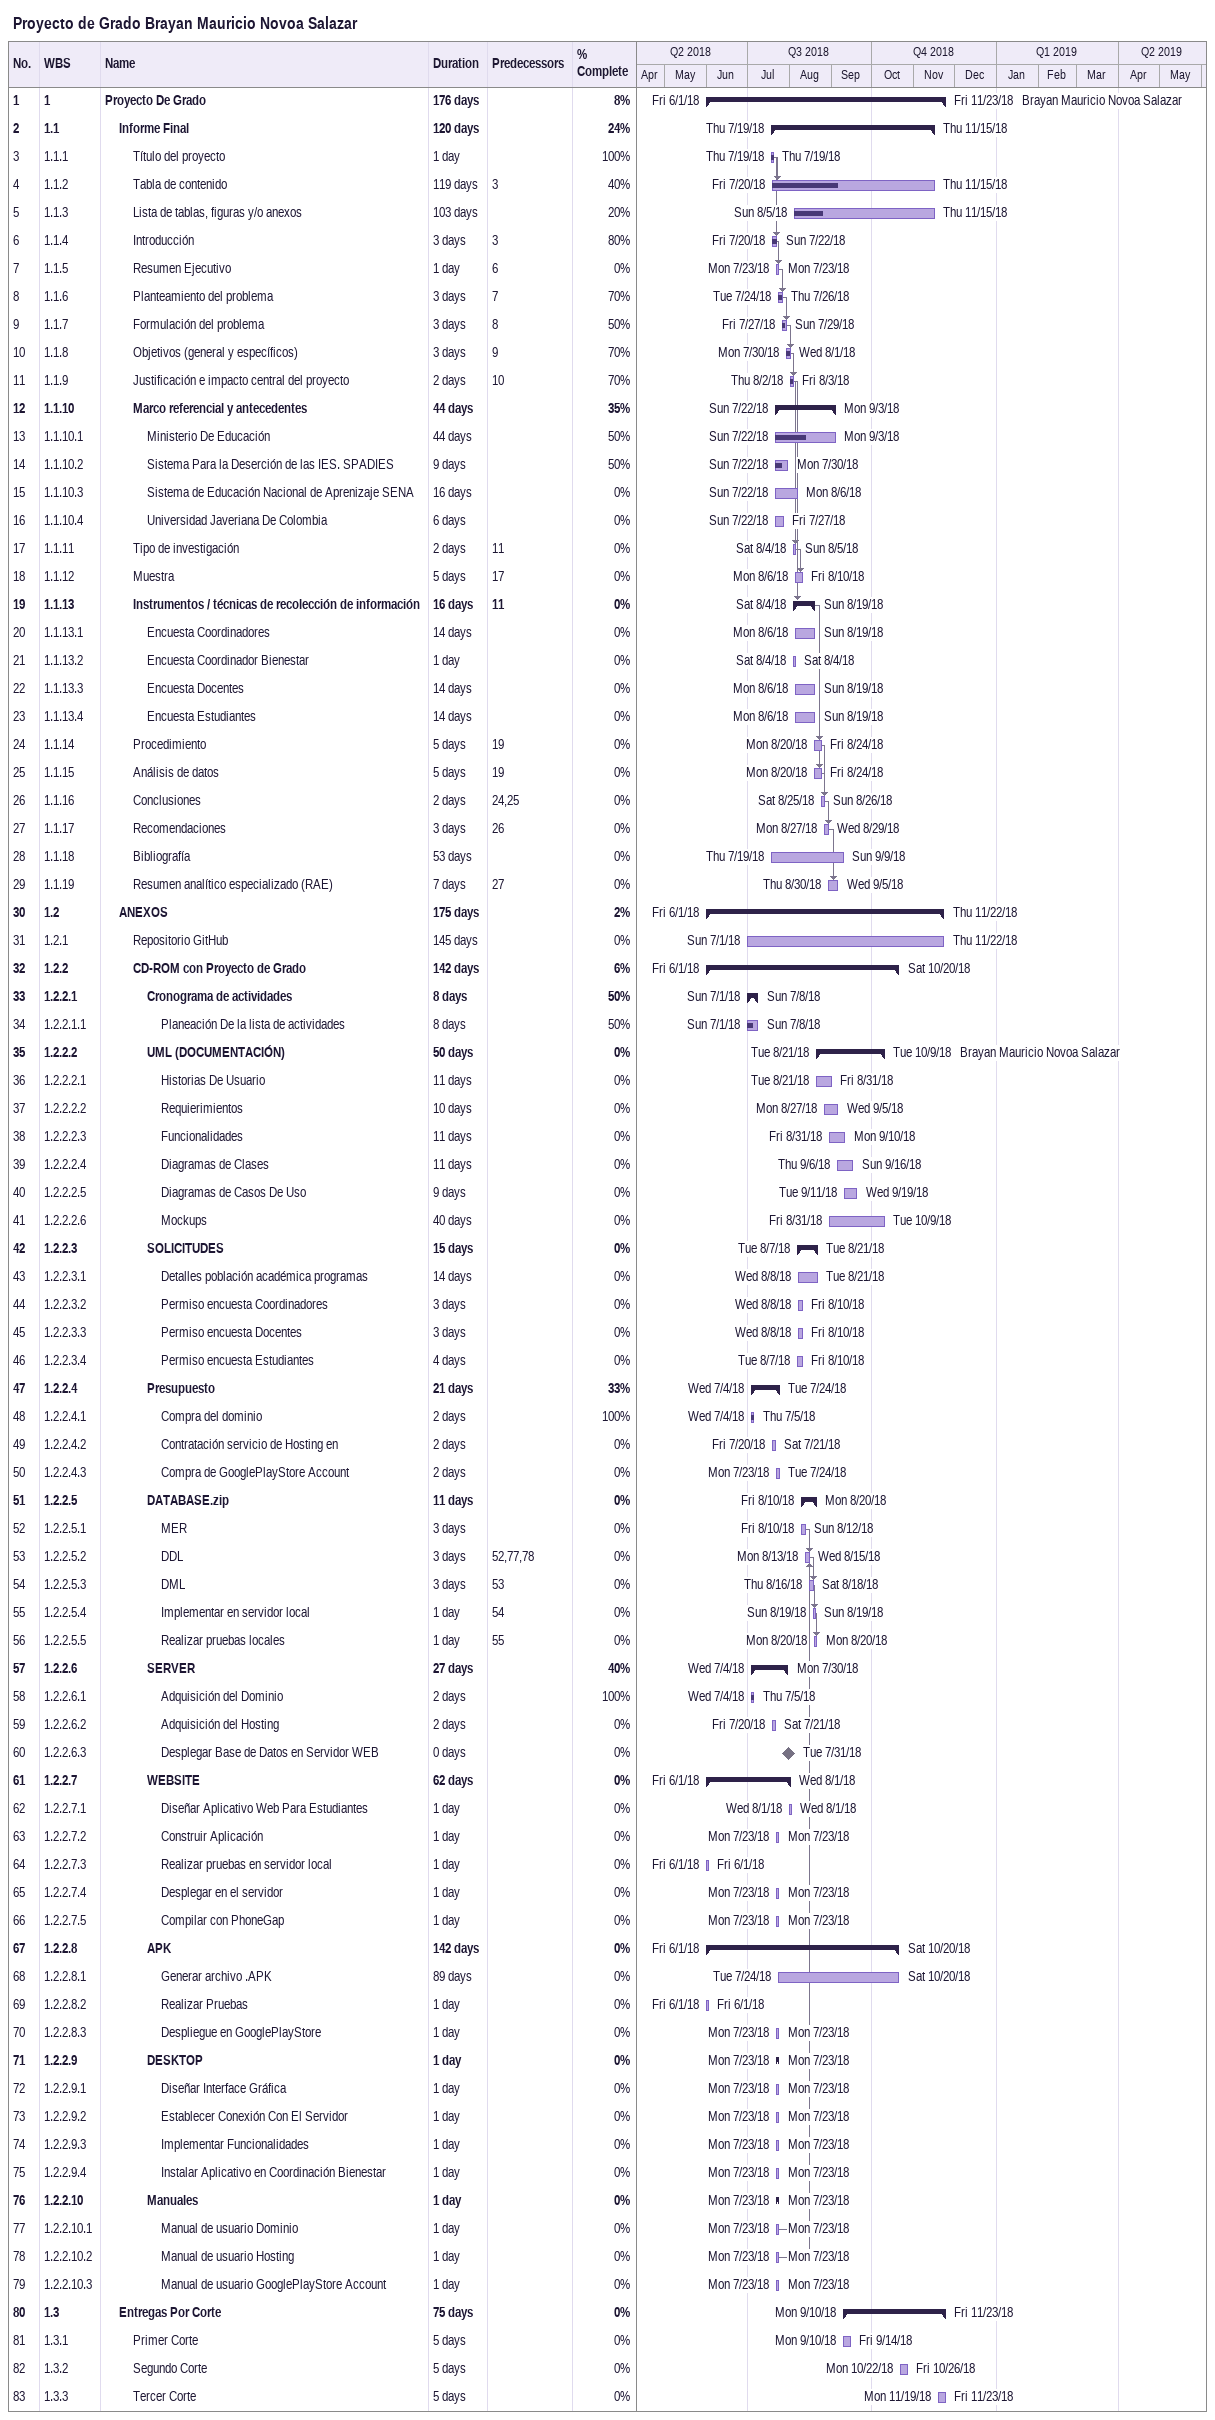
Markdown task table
Proyecto de Grado Brayan Mauricio Novoa Salazar

| ID | WBS | Task | Duration | Start | Finish | Predecessors | Resources | % complete |
|---|---|---|---|---|---|---|---|---|
| 1 | 1 | **Proyecto De Grado** | 176d | 2018-06-01 | 2018-11-23 |  | Brayan Mauricio Novoa Salazar | 8 |
| 2 | 1.1 | **Informe Final** | 120d | 2018-07-19 | 2018-11-15 |  |  | 24 |
| 3 | 1.1.1 | Título del proyecto | 1d | 2018-07-19 | 2018-07-19 |  |  | 100 |
| 4 | 1.1.2 | Tabla de contenido | 119d | 2018-07-20 | 2018-11-15 | 3 |  | 40 |
| 5 | 1.1.3 | Lista de tablas, figuras y/o anexos | 103d | 2018-08-05 | 2018-11-15 |  |  | 20 |
| 6 | 1.1.4 | Introducción | 3d | 2018-07-20 | 2018-07-22 | 3 |  | 80 |
| 7 | 1.1.5 | Resumen Ejecutivo | 1d | 2018-07-23 | 2018-07-23 | 6 |  | 0 |
| 8 | 1.1.6 | Planteamiento del problema | 3d | 2018-07-24 | 2018-07-26 | 7 |  | 70 |
| 9 | 1.1.7 | Formulación del problema | 3d | 2018-07-27 | 2018-07-29 | 8 |  | 50 |
| 10 | 1.1.8 | Objetivos (general y específicos) | 3d | 2018-07-30 | 2018-08-01 | 9 |  | 70 |
| 11 | 1.1.9 | Justificación e impacto central del proyecto | 2d | 2018-08-02 | 2018-08-03 | 10 |  | 70 |
| 12 | 1.1.10 | **Marco referencial y antecedentes** | 44d | 2018-07-22 | 2018-09-03 |  |  | 35 |
| 13 | 1.1.10.1 | Ministerio De Educación | 44d | 2018-07-22 | 2018-09-03 |  |  | 50 |
| 14 | 1.1.10.2 | Sistema Para la Deserción de las IES. SPADIES | 9d | 2018-07-22 | 2018-07-30 |  |  | 50 |
| 15 | 1.1.10.3 | Sistema de Educación Nacional de Aprenizaje SENA | 16d | 2018-07-22 | 2018-08-06 |  |  | 0 |
| 16 | 1.1.10.4 | Universidad Javeriana De Colombia | 6d | 2018-07-22 | 2018-07-27 |  |  | 0 |
| 17 | 1.1.11 | Tipo de investigación | 2d | 2018-08-04 | 2018-08-05 | 11 |  | 0 |
| 18 | 1.1.12 | Muestra | 5d | 2018-08-06 | 2018-08-10 | 17 |  | 0 |
| 19 | 1.1.13 | **Instrumentos / técnicas de recolección de información** | 16d | 2018-08-04 | 2018-08-19 | 11 |  | 0 |
| 20 | 1.1.13.1 | Encuesta Coordinadores | 14d | 2018-08-06 | 2018-08-19 |  |  | 0 |
| 21 | 1.1.13.2 | Encuesta Coordinador Bienestar | 1d | 2018-08-04 | 2018-08-04 |  |  | 0 |
| 22 | 1.1.13.3 | Encuesta Docentes | 14d | 2018-08-06 | 2018-08-19 |  |  | 0 |
| 23 | 1.1.13.4 | Encuesta Estudiantes | 14d | 2018-08-06 | 2018-08-19 |  |  | 0 |
| 24 | 1.1.14 | Procedimiento | 5d | 2018-08-20 | 2018-08-24 | 19 |  | 0 |
| 25 | 1.1.15 | Análisis de datos | 5d | 2018-08-20 | 2018-08-24 | 19 |  | 0 |
| 26 | 1.1.16 | Conclusiones | 2d | 2018-08-25 | 2018-08-26 | 24, 25 |  | 0 |
| 27 | 1.1.17 | Recomendaciones | 3d | 2018-08-27 | 2018-08-29 | 26 |  | 0 |
| 28 | 1.1.18 | Bibliografía | 53d | 2018-07-19 | 2018-09-09 |  |  | 0 |
| 29 | 1.1.19 | Resumen analítico especializado (RAE) | 7d | 2018-08-30 | 2018-09-05 | 27 |  | 0 |
| 30 | 1.2 | **ANEXOS** | 175d | 2018-06-01 | 2018-11-22 |  |  | 2 |
| 31 | 1.2.1 | Repositorio GitHub | 145d | 2018-07-01 | 2018-11-22 |  |  | 0 |
| 32 | 1.2.2 | **CD-ROM con Proyecto de Grado** | 142d | 2018-06-01 | 2018-10-20 |  |  | 6 |
| 33 | 1.2.2.1 | **Cronograma de actividades** | 8d | 2018-07-01 | 2018-07-08 |  |  | 50 |
| 34 | 1.2.2.1.1 | Planeación De la lista de actividades | 8d | 2018-07-01 | 2018-07-08 |  |  | 50 |
| 35 | 1.2.2.2 | **UML (DOCUMENTACIÓN)** | 50d | 2018-08-21 | 2018-10-09 |  | Brayan Mauricio Novoa Salazar | 0 |
| 36 | 1.2.2.2.1 | Historias De Usuario | 11d | 2018-08-21 | 2018-08-31 |  |  | 0 |
| 37 | 1.2.2.2.2 | Requierimientos | 10d | 2018-08-27 | 2018-09-05 |  |  | 0 |
| 38 | 1.2.2.2.3 | Funcionalidades | 11d | 2018-08-31 | 2018-09-10 |  |  | 0 |
| 39 | 1.2.2.2.4 | Diagramas de Clases | 11d | 2018-09-06 | 2018-09-16 |  |  | 0 |
| 40 | 1.2.2.2.5 | Diagramas de Casos De Uso | 9d | 2018-09-11 | 2018-09-19 |  |  | 0 |
| 41 | 1.2.2.2.6 | Mockups | 40d | 2018-08-31 | 2018-10-09 |  |  | 0 |
| 42 | 1.2.2.3 | **SOLICITUDES** | 15d | 2018-08-07 | 2018-08-21 |  |  | 0 |
| 43 | 1.2.2.3.1 | Detalles población académica programas | 14d | 2018-08-08 | 2018-08-21 |  |  | 0 |
| 44 | 1.2.2.3.2 | Permiso encuesta Coordinadores | 3d | 2018-08-08 | 2018-08-10 |  |  | 0 |
| 45 | 1.2.2.3.3 | Permiso encuesta Docentes | 3d | 2018-08-08 | 2018-08-10 |  |  | 0 |
| 46 | 1.2.2.3.4 | Permiso encuesta Estudiantes | 4d | 2018-08-07 | 2018-08-10 |  |  | 0 |
| 47 | 1.2.2.4 | **Presupuesto** | 21d | 2018-07-04 | 2018-07-24 |  |  | 33 |
| 48 | 1.2.2.4.1 | Compra del dominio | 2d | 2018-07-04 | 2018-07-05 |  |  | 100 |
| 49 | 1.2.2.4.2 | Contratación servicio de Hosting en | 2d | 2018-07-20 | 2018-07-21 |  |  | 0 |
| 50 | 1.2.2.4.3 | Compra de GooglePlayStore Account | 2d | 2018-07-23 | 2018-07-24 |  |  | 0 |
| 51 | 1.2.2.5 | **DATABASE.zip** | 11d | 2018-08-10 | 2018-08-20 |  |  | 0 |
| 52 | 1.2.2.5.1 | MER | 3d | 2018-08-10 | 2018-08-12 |  |  | 0 |
| 53 | 1.2.2.5.2 | DDL | 3d | 2018-08-13 | 2018-08-15 | 52, 77, 78 |  | 0 |
| 54 | 1.2.2.5.3 | DML | 3d | 2018-08-16 | 2018-08-18 | 53 |  | 0 |
| 55 | 1.2.2.5.4 | Implementar en servidor local | 1d | 2018-08-19 | 2018-08-19 | 54 |  | 0 |
| 56 | 1.2.2.5.5 | Realizar pruebas locales | 1d | 2018-08-20 | 2018-08-20 | 55 |  | 0 |
| 57 | 1.2.2.6 | **SERVER** | 27d | 2018-07-04 | 2018-07-30 |  |  | 40 |
| 58 | 1.2.2.6.1 | Adquisición del Dominio | 2d | 2018-07-04 | 2018-07-05 |  |  | 100 |
| 59 | 1.2.2.6.2 | Adquisición del Hosting | 2d | 2018-07-20 | 2018-07-21 |  |  | 0 |
| 60 | 1.2.2.6.3 | Desplegar Base de Datos en Servidor WEB | 0d | 2018-07-31 | 2018-07-31 |  |  | 0 |
| 61 | 1.2.2.7 | **WEBSITE** | 62d | 2018-06-01 | 2018-08-01 |  |  | 0 |
| 62 | 1.2.2.7.1 | Diseñar Aplicativo Web Para Estudiantes | 1d | 2018-08-01 | 2018-08-01 |  |  | 0 |
| 63 | 1.2.2.7.2 | Construir Aplicación | 1d | 2018-07-23 | 2018-07-23 |  |  | 0 |
| 64 | 1.2.2.7.3 | Realizar pruebas en servidor local | 1d | 2018-06-01 | 2018-06-01 |  |  | 0 |
| 65 | 1.2.2.7.4 | Desplegar en el servidor | 1d | 2018-07-23 | 2018-07-23 |  |  | 0 |
| 66 | 1.2.2.7.5 | Compilar con PhoneGap | 1d | 2018-07-23 | 2018-07-23 |  |  | 0 |
| 67 | 1.2.2.8 | **APK** | 142d | 2018-06-01 | 2018-10-20 |  |  | 0 |
| 68 | 1.2.2.8.1 | Generar archivo .APK | 89d | 2018-07-24 | 2018-10-20 |  |  | 0 |
| 69 | 1.2.2.8.2 | Realizar Pruebas | 1d | 2018-06-01 | 2018-06-01 |  |  | 0 |
| 70 | 1.2.2.8.3 | Despliegue en GooglePlayStore | 1d | 2018-07-23 | 2018-07-23 |  |  | 0 |
| 71 | 1.2.2.9 | **DESKTOP** | 1d | 2018-07-23 | 2018-07-23 |  |  | 0 |
| 72 | 1.2.2.9.1 | Diseñar Interface Gráfica | 1d | 2018-07-23 | 2018-07-23 |  |  | 0 |
| 73 | 1.2.2.9.2 | Establecer Conexión Con El Servidor | 1d | 2018-07-23 | 2018-07-23 |  |  | 0 |
| 74 | 1.2.2.9.3 | Implementar Funcionalidades | 1d | 2018-07-23 | 2018-07-23 |  |  | 0 |
| 75 | 1.2.2.9.4 | Instalar Aplicativo en Coordinación Bienestar | 1d | 2018-07-23 | 2018-07-23 |  |  | 0 |
| 76 | 1.2.2.10 | **Manuales** | 1d | 2018-07-23 | 2018-07-23 |  |  | 0 |
| 77 | 1.2.2.10.1 | Manual de usuario Dominio | 1d | 2018-07-23 | 2018-07-23 |  |  | 0 |
| 78 | 1.2.2.10.2 | Manual de usuario Hosting | 1d | 2018-07-23 | 2018-07-23 |  |  | 0 |
| 79 | 1.2.2.10.3 | Manual de usuario GooglePlayStore Account | 1d | 2018-07-23 | 2018-07-23 |  |  | 0 |
| 80 | 1.3 | **Entregas Por Corte** | 75d | 2018-09-10 | 2018-11-23 |  |  | 0 |
| 81 | 1.3.1 | Primer Corte | 5d | 2018-09-10 | 2018-09-14 |  |  | 0 |
| 82 | 1.3.2 | Segundo Corte | 5d | 2018-10-22 | 2018-10-26 |  |  | 0 |
| 83 | 1.3.3 | Tercer Corte | 5d | 2018-11-19 | 2018-11-23 |  |  | 0 |
